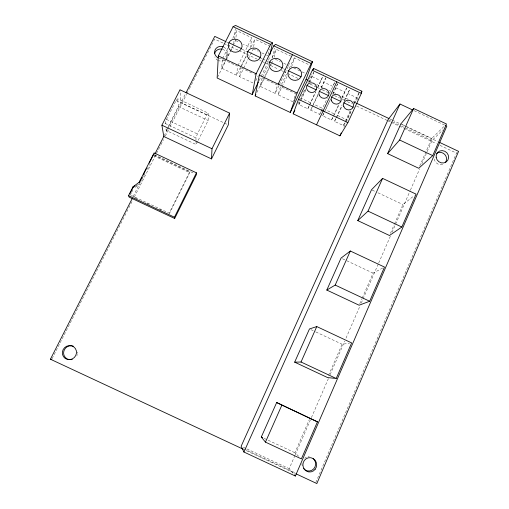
<?xml version="1.0" encoding="UTF-8"?>
<svg xmlns="http://www.w3.org/2000/svg" width="509" height="509" viewBox="0 0 509 509"><rect width="100%" height="100%" fill="white"/><g stroke="black" fill="none" stroke-linecap="round" stroke-linejoin="round"><path stroke-width="0.38" stroke-dasharray="2.54 1.91" d="M198.236 140.28L208.124 120.474L208.308 113.189L177.705 98.784L176.108 100.515L166.462 119.405L165.126 123.42L165.361 124.985M240.452 67.398L236.564 75.224L221.708 68.219L222.318 59.069L236.939 65.966M227.116 56.264L227.326 53.687M233.752 43.742L235.273 28.498M233.116 45.511L235.616 40.542L236.647 30.616L251.84 37.787L250.358 47.496L243.334 44.181M236.564 75.224L237.639 66.291M252.973 82.954L239.535 76.624L240.7 67.735M248.36 58.84L253.304 48.883L254.882 39.218L270.069 46.383M278.977 85.557L275.172 93.414L260.328 86.422L262.135 77.839M268.351 54.38L269.446 49.29M261.174 76.363L268.383 61.672L269.541 56.41M272.487 57.797L274.726 48.075M274.275 57.173L276.139 49.252L290.633 56.085M275.172 93.414L277.437 85.054L262.829 78.17M292.98 101.806L278.143 94.814L280.497 86.492L295.793 93.707L293.235 101.068M279.32 84.844L288.66 65.559L289.328 63.275M291.606 66.953L294.355 57.841L309.529 64.999M196.003 140.121L195.946 137.914L197.397 133.95L206.877 114.996L208.308 113.189M309.167 105.929L307.811 108.799L298.91 104.606L300.73 99.739M307.92 82.897L311.393 74.25M309.485 82.401L313.798 72.545M307.811 108.799L315.44 91.925M317.648 88.006L323.609 74.74M315.809 482.475L428.699 218.119M429.011 217.388L443.358 183.8M443.67 183.068L456.458 153.126L458.049 151.809M318.125 94.07L313.404 104.071L322.515 108.366L319.677 114.385L310.776 110.192L312.819 105.433M321.274 87.962L325.735 78.176M298.675 456.319L294.883 452.717L309.319 419.556M328.553 375.4L342.112 344.262L349.435 343.212M359.736 303.797L361.912 298.802M362.223 298.089L373.091 273.129L383.143 267.772M390.416 233.345L394.176 224.711M394.488 223.992L402.95 204.567L414.281 195.564M419.702 166.099L431.747 138.435L444.771 125.647M292.993 473.198L289.201 468.668L294.915 455.542M295.233 454.811L311.101 418.353M311.419 417.622L328.553 378.244M330.144 374.599L344.739 341.049M346.012 338.135L359.971 306.049M361.244 303.129L378.378 263.751M378.696 263.019L390.441 236.042M392.025 232.397L410.114 190.824M410.432 190.099L419.639 168.95M421.859 163.847L432.014 140.509L442.836 129.986M335.832 118.495L334.496 121.371L343.39 125.564L350.364 110.447M353.685 103.244L358.921 93.026M343.39 125.564L346.794 119.812L351.095 110.485M354.404 103.308L359.036 93.262M343.887 127.174L345.885 122.841M346.222 122.122L351.547 110.561M354.544 104.065L358.743 96.589M336.169 117.776L342.175 104.829M344.179 100.515L349.957 88.795M336.627 117.471L342.347 105.49M344.676 100.47L350.001 88.999M323.985 112.909L322.642 115.785L331.531 119.978L332.873 117.102M333.204 116.383L338.555 104.879M341.902 97.69L346.623 88.032M333.961 115.397L339.325 104.059M341.991 98.326L346.985 87.58M324.322 112.196L330.373 99.268M332.727 94.241L337.995 83.152M330.239 99.777L325.55 109.798L334.655 114.092M332.924 94.05L337.951 83.317M319.677 114.385L321.02 111.516M321.357 110.797L327.211 98.352M329.444 93.567L334.935 81.892M321.166 87.637L325.894 77.629M310.776 110.192L318.227 94.413M334.693 82.401L332.81 86.39L323.985 82.223M317.463 87.637L322.878 76.204M309.51 105.21L315.618 92.307M297.867 103.989L299.209 101.176M299.54 100.477L305.241 88.521M305.674 89.069L301.252 98.345L310.363 102.64M309.071 81.93L313.83 71.941M298.91 104.606L306.074 89.565M281.509 84.399L286.917 73.22M289.284 68.327L294.355 57.841M278.143 94.814L287.121 76.235M322.642 115.785L324.901 111.127M259.119 80.562L260.837 77.063M262.472 77.139L267.944 65.985M272.041 57.619L276.139 49.252M256.892 92.434L263.401 79.137M264.769 76.337L268.879 67.939M270.254 65.139L270.941 63.733M260.328 86.422L269.051 68.594M270.444 65.744L271.144 64.319M271.488 63.606L273.238 60.043M255.785 80.772L258.241 75.784M154.163 155.162L189.679 171.851L169.141 213.176L130.145 194.883M169.281 213.837L189.736 172.678L189.679 171.851M239.535 76.624L243.417 68.798M243.773 68.085L248.01 59.553M165.959 128.898L166.195 130.457L196.118 144.524L197.886 140.987M237.983 65.597L251.84 37.787M240.808 66.692L246.114 56.028M241.737 65.648L246.235 56.607M251.077 46.873L254.882 39.218M221.708 68.219L225.627 60.412M225.983 59.699L232.759 46.217M217.496 77.317L225.901 60.596M226.251 59.897L230.45 51.536M230.8 50.843L232.899 46.663M222.668 58.376L227.911 47.967M228.261 47.273L229.661 44.499M232.804 38.251L236.647 30.616M166.195 130.457L178.404 106.489L177.705 98.784M142.361 177.921L143.417 175.84M133.263 196.461L139.536 183.469M140.376 182.477L141.438 180.396M141.788 179.702L145.32 172.774M147.082 169.306L149.557 164.452M164.146 135.782L167.378 129.439M167.741 128.732L185.683 93.471M52.153 358.552L132.855 199.884M134.3 197.053L160.596 145.345M160.959 144.632L163.478 139.676M165.279 136.132L168.524 129.757M169.968 126.926L186.536 94.343M186.898 93.637L189.062 89.387M189.418 88.674L214.639 39.091L223.254 43.15M130.196 195.1L131.239 193.064M131.583 192.383L133.313 188.985M331.531 119.978L333.618 116.052M334.496 121.371L336.271 118.12M135.922 186.141L138.333 184.36M134.866 187.42L139.67 183.864M264.152 438.37L294.883 452.717M243.302 447.246L246.171 448.588M246.89 448.919L289.201 468.668M243.868 448.9L294.946 472.74M246.28 450.618L295.245 473.472M134.783 197.651L136.94 198.663M147.006 203.384L149.156 204.395M159.222 209.116L161.378 210.128M310.884 329.628L315.141 331.62M315.854 331.957L342.112 344.262M241.393 68.066L251.834 72.984M254.621 74.295L256.008 74.95M337.69 115.524L346.794 119.812M372.219 190.105L375.082 191.448M377.939 192.79L402.95 204.567M226.861 124.209L181.019 102.64L179.995 89.788M176.108 100.515L206.877 114.996M178.404 106.489L208.124 120.474M166.462 119.405L197.397 133.95M165.126 123.42L195.946 137.914M154.494 154.749L194.336 173.467M153.661 155.729L189.736 172.678M342.481 258.75L346.037 260.423M346.75 260.754L373.091 273.129M414.173 110.707L444.688 125.106M235.616 40.542L239.122 42.196M253.304 48.883L258.216 51.199M261.728 52.853L265.933 54.845M266.64 55.176L268.039 55.837M275.337 59.273L280.243 61.589M283.748 63.243L288.66 65.559M293.706 67.945L301.417 71.578M302.123 71.909L304.923 73.232M312.214 76.668L321.045 80.836M335.755 87.777L344.58 91.938M347.52 93.325L356.338 97.486M402.314 124.552L405.902 126.245M406.621 126.582L431.747 138.435M226.62 41.973L228.013 42.629M242.119 49.284L247.088 51.625M260.576 57.988L261.995 58.656M262.701 58.993L268.383 61.672M283.335 68.721L287.591 70.732M308.925 80.791L311.731 82.114M316.643 84.43L323.654 87.739M329.266 90.386L330.672 91.047M333.478 92.371L336.277 93.688M341.889 96.335L348.201 99.312M353.106 101.628L355.206 102.621M389.665 118.871L391.815 119.882M392.534 120.219L399.711 123.604M400.43 123.948L404.738 125.977M405.457 126.315L437.759 141.553M388.704 120.086L398.642 124.775M401.486 126.111L432.014 140.509M223.966 43.494L226.842 44.843M227.555 45.186L238.32 50.257M239.039 50.595L246.216 53.979M246.929 54.317L256.975 59.057M259.844 60.412L261.282 61.086M262.001 61.424L264.152 62.442M264.871 62.779L267.74 64.134M270.61 65.489L278.506 69.211M281.375 70.56L282.807 71.241M283.526 71.578L297.88 78.348M310.076 84.1L319.404 88.496M322.273 89.851L330.169 93.573M334.47 95.603L339.497 97.97M342.366 99.325L344.517 100.337M347.386 101.692L351.694 103.721M356.714 106.095L386.853 120.302M387.572 120.639L390.441 121.995M391.16 122.332L403.357 128.09M404.076 128.427L436.366 143.653M439.954 145.345L456.458 153.126M196.022 140.853L196.118 144.524M224.482 60.094A6.401 6.025 12.8 0 1 218.628 60.654M218.113 60.437A6.401 6.025 12.8 0 1 214.83 56.925M222.516 49.258A6.401 6.025 12.8 0 1 226.613 57.752M77.635 352.075A7.139 6.859 -39.1 0 1 77.597 353.291M77.343 354.487A7.139 6.859 -39.1 0 1 76.884 355.632M302.238 465.862A7.113 6.827 -89 0 1 302.066 462.789M304.821 458.157A7.113 6.827 -89 0 1 306.386 457.273M308.117 456.847A7.113 6.827 -89 0 1 309.307 456.827M442.741 164.356A6.375 5.993 41 0 1 434.152 157.873M223.744 47.013A6.452 6.07 12.9 0 1 224.666 57.542M221.536 58.529A6.452 6.07 12.9 0 1 218.768 58.102"/><path stroke-width="0.76" d="M163.79 136.488L211.515 158.923L211.998 148.743L229.591 113.132L179.995 89.788L161.9 125.189L163.79 136.488L154.857 154.042M269.872 54.908L272.512 42.883L235.572 25.45L233.103 26.672L218.329 55.914L217.146 78.017L252.254 94.553L258.432 81.962M229.591 113.132L228.293 124.883L211.515 158.923M252.254 94.553L256.148 73.741L270.603 44.366L272.512 42.883M255.181 95.934L259.297 75.224L273.727 45.842L275.592 44.334L312.494 61.748L306.03 79.423L290.257 112.457L255.181 95.934L255.868 94.534M361.339 93.401L361.886 91.226L313.589 68.441L312.322 70.28L298.465 99.325L293.178 113.831L339.897 135.839L347.882 122.618L361.339 93.401L312.322 70.28M290.257 112.457L297.071 93.032L311.19 63.517L312.494 61.748M313.041 69.898L313.589 68.441M317.438 421.84L301.385 458.895L265.45 442.124L261.295 437.034L276.667 402.549L317.438 421.84L276.667 402.549M336.22 378.486L351.63 342.901L316.77 326.562L309.466 328.96L294.666 362.16L327.605 377.576L336.22 378.486L301.029 362.014L294.666 362.16M369.674 301.258L384.486 267.06L350.326 251.013L341.055 258.082L326.803 290.06L359.112 305.222L369.674 301.258L335.196 285.078L326.803 290.06M401.83 227.027L416.076 194.139L382.583 178.373L371.506 189.768L357.763 220.594L389.474 235.502L401.83 227.027L368.032 211.133L357.763 220.594M432.758 155.627L446.469 123.98L413.62 108.481L400.876 123.878L387.616 153.616L418.748 168.282L432.758 155.627L399.622 140.007L387.616 153.616M412.754 110.039L399.979 104.008L387.998 119.749L241.151 446.247L243.926 452.024L295.36 476.03L446.819 126.111L445.4 125.443M265.45 442.124L281.846 405.202M301.029 362.014L316.77 326.562M335.196 285.078L350.326 251.013M368.032 211.133L382.583 178.373M399.622 140.007L413.62 108.481M243.926 452.024L399.979 104.008M339.897 135.839L341.227 132.951M336.837 81.847L316.541 124.839M293.178 113.831L294.851 110.319M278.188 84.131L292.465 54.679M174.682 218.488L196.474 174.466L196.429 172.818L154.087 152.923L139.129 182.286L133.059 186.758L128.516 195.66L129.159 197.136L174.682 218.488L174.447 217.209L196.429 172.818M141.75 177.806L139.262 182.68L139.129 182.286M143.519 174.326L146.357 168.759M149.194 163.185L153.451 154.831M243.397 449.275L50.423 359.214L132.194 198.561M186.046 92.765L214.747 36.374L225.92 41.643M129.782 193.878L133.212 187.153L135.031 185.81M361.097 92.568L361.886 91.226M50.423 359.214L51.791 359.259M261.295 437.034L262.727 437.702M295.964 473.803L316.846 483.55L458.577 151.37L439.197 142.227M128.516 195.66L174.447 217.209M218.329 55.914L256.148 73.741M259.297 75.224L297.071 93.032M298.465 99.325L347.882 122.618M161.9 125.189L211.998 148.743M233.103 26.672L270.603 44.366M273.727 45.842L311.19 63.517M228.885 42.711L241.438 48.635A6.954 6.534 14.4 0 0 234.554 39.136A6.954 6.534 14.4 0 0 229.483 49.284A6.954 6.534 14.4 0 0 241.438 48.635M247.718 51.594L260.264 57.511A6.948 6.541 16.5 0 0 253.355 48.005A6.948 6.541 16.5 0 0 248.341 58.172A6.948 6.541 16.5 0 0 260.264 57.511M269.675 61.952L282.221 67.869A6.941 6.541 19.1 0 0 275.28 58.344A6.941 6.541 19.1 0 0 270.33 68.543A6.941 6.541 19.1 0 0 282.221 67.869M288.488 70.821L301.029 76.738A6.935 6.541 21.5 0 0 294.068 67.207A6.935 6.541 21.5 0 0 289.169 77.425A6.935 6.541 21.5 0 0 301.029 76.738M306.03 79.423L307.767 80.244M356.644 103.295L388.946 118.527M306.959 85.467L316.191 89.826A5.103 4.829 23.9 0 1 307.481 90.341A5.103 4.829 23.9 0 1 311.056 82.789A5.103 4.829 23.9 0 1 316.191 89.826M319.27 91.276L328.502 95.628M331.575 97.079L340.801 101.425M343.88 102.875L353.1 107.227M294.412 474.897L295.36 476.03M133.059 186.758L133.212 187.153M214.563 53.801A6.401 6.025 12.8 0 1 221.975 49.125M72.202 359.443A7.139 6.859 -39.1 0 1 70.986 359.666M69.154 359.589A7.139 6.859 -39.1 0 1 63.682 351.834A7.139 6.859 -39.1 0 1 71.483 345.77M72.087 345.846A7.139 6.859 -39.1 0 1 73.258 346.158M313.111 458.405A7.113 6.827 -89 0 1 313.697 468.878A7.113 6.827 -89 0 1 303.631 468.579M436.588 153.413A6.375 5.993 41 0 1 444.758 154.45A6.375 5.993 41 0 1 445.292 162.568M218.253 57.886A6.452 6.07 12.9 0 1 215.065 49.946A6.452 6.07 12.9 0 1 223.228 46.796M436.143 157.249A6.426 6.044 40.9 0 0 446.17 161.957A6.426 6.044 40.9 0 0 444.751 151.23A6.426 6.044 40.9 0 0 436.143 157.249M315.109 469.355A7.177 6.884 -89.1 0 0 310.872 457.737A7.177 6.884 -89.1 0 0 303.332 467.383A7.177 6.884 -89.1 0 0 315.109 469.355M69.797 359.621A7.209 6.922 -39 0 0 75.377 348.55A7.209 6.922 -39 0 0 63.103 349.67A7.209 6.922 -39 0 0 69.797 359.621M331.486 100.814A5.103 4.823 27.2 0 0 340.12 102.487A5.103 4.823 27.2 0 0 336.958 94.47A5.103 4.823 27.2 0 0 331.486 100.814M343.798 106.623A5.103 4.823 28.9 0 0 352.419 108.29A5.103 4.823 28.9 0 0 349.244 100.26A5.103 4.823 28.9 0 0 343.798 106.623M319.168 95.011A5.103 4.829 25.6 0 0 327.815 96.685A5.103 4.829 25.6 0 0 324.666 88.674A5.103 4.829 25.6 0 0 319.168 95.011"/></g></svg>
